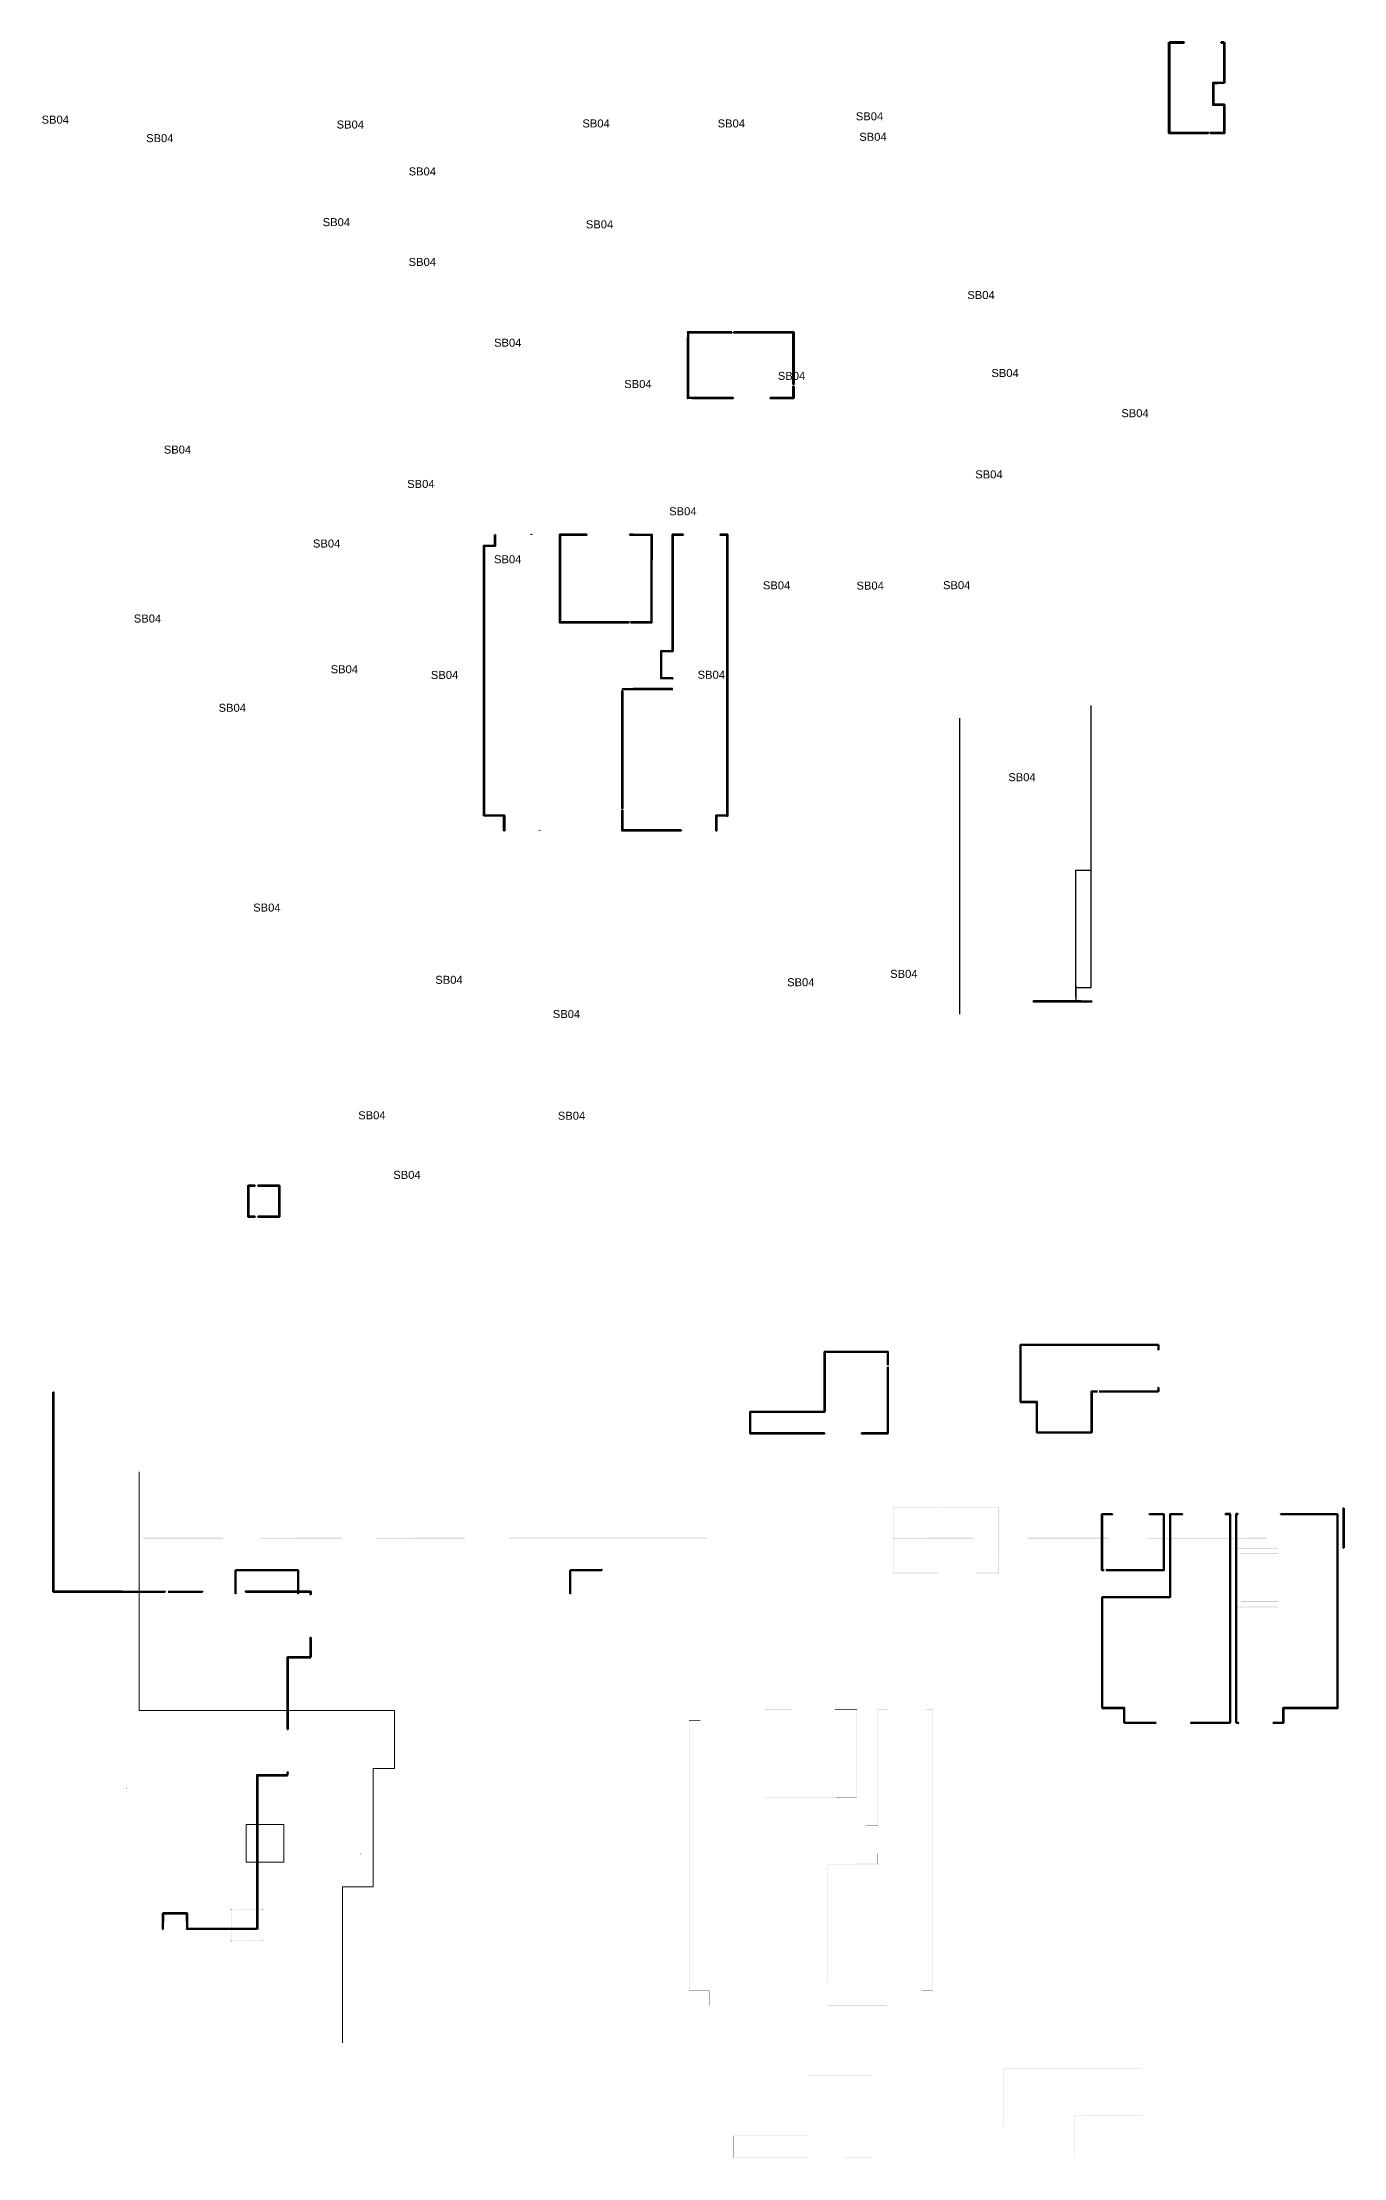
# Model space of a CAD drawing. Header units: millimetres. Extents: x -3817 to 677485, y -22715 to 103890.
# Drawn here: x 49051 to 82102, y 43423 to 97143 of the extents above; entities that cross this region are included whole.
import ezdxf

# ---------------------------------------------------------------- set-up
doc = ezdxf.new("R2010")
doc.units = ezdxf.units.MM
doc.layers.add('PDF _Геометрия', color=7, linetype='Continuous', true_color=0x1d1d1d)
doc.layers.add('PDF _Сплошная заливка', color=7, linetype='Continuous', true_color=0xffffff)
doc.layers.add('PDF _Текст', color=7, linetype='Continuous')
doc.styles.add('PDF GOST-Common', font='arial.ttf')

msp = doc.modelspace()

# ---------------------------------------------------------------- hatches: boundary and pattern name
at = {"layer": 'PDF _Сплошная заливка', "true_color": 0xa9f3f5, "transparency": 33554559}
h = msp.add_hatch(color=131, dxfattribs=at)
h.paths.add_polyline_path([(49329, 57796), (49338, 57796), (49338, 61275), (49329, 61275), (49329, 57805)], flags=0)
h.paths.add_polyline_path([(49329, 62275), (49338, 62275), (49338, 62855), (49329, 62855), (49329, 62408)], flags=0)
at = {"layer": 'PDF _Сплошная заливка', "true_color": 0x3f92ba, "transparency": 33554559}
h = msp.add_hatch(color=135, dxfattribs=at)
h.paths.add_polyline_path([(73333, 59935), (73344, 59935), (73344, 59946), (71823, 59946), (71816, 59935), (72240, 59935)], flags=0)
h.paths.add_polyline_path([(71610, 59935), (71770, 59935), (71776, 59946), (70654, 59946), (70654, 59935), (70755, 59935)], flags=0)
for points in [[(70654, 58266), (70665, 58266), (70665, 59946), (70654, 59946), (70654, 58685)], [(68084, 54795), (68084, 54806), (67404, 54806), (67404, 54795), (67787, 54795)], [(69744, 54795), (69744, 54806), (69184, 54806), (69184, 54795), (69733, 54795)], [(69733, 52571), (69744, 52571), (69744, 54806), (69733, 54806), (69733, 54163)], [(70264, 51856), (70275, 51856), (70275, 54806), (70264, 54806), (70264, 51876)], [(71653, 47661), (71664, 47661), (71664, 54806), (71653, 54806), (71653, 48511)], [(65765, 54515), (65765, 54526), (65474, 54526), (65474, 54515), (65754, 54515)], [(65485, 47672), (65485, 54526), (65474, 54526), (65474, 47672), (65476, 47672)], [(70264, 51845), (70275, 51845), (70275, 51856), (69965, 51855), (69965, 51845), (70244, 51845)], [(70270, 50875), (70277, 50875), (70277, 51157), (70270, 51157), (70270, 50886)], [(70270, 50875), (70270, 50886), (68984, 50884), (69001, 50875), (69271, 50875)], [(65995, 47661), (65995, 47672), (65474, 47672), (65474, 47662), (65990, 47661)], [(65984, 47286), (65995, 47286), (65995, 47661), (65984, 47661), (65984, 47381)], [(70484, 47286), (70484, 47297), (68984, 47297), (68984, 47286), (69271, 47286)], [(71652, 47661), (71664, 47661), (71664, 47672), (71384, 47672), (71384, 47662), (71652, 47662)]]:
    msp.add_hatch(color=135, dxfattribs=at).paths.add_polyline_path(points)
h = msp.add_hatch(color=135, dxfattribs=at)
h.paths.add_polyline_path([(73333, 58266), (73344, 58266), (73344, 58567), (73333, 58574), (73333, 58556)], flags=0)
h.paths.add_polyline_path([(73344, 58613), (73344, 59946), (73333, 59946), (73333, 58620)], flags=0)
at = {"layer": 'PDF _Сплошная заливка', "transparency": 33554559}
for points in [[(53652, 59145), (53652, 59149), (53634, 59149), (53634, 59165), (51609, 59165), (51609, 59145), (53644, 59145)], [(56652, 59145), (56652, 59148), (56642, 59148), (56642, 59165), (54592, 59163), (54592, 59155), (54600, 59155), (54600, 59145), (56644, 59145)], [(59798, 59145), (59797, 59149), (59779, 59149), (59779, 59165), (57546, 59163), (57546, 59149), (57527, 59149), (57527, 59145), (59797, 59145)], [(65944, 59150), (65944, 59162), (65944, 59163), (65944, 59170), (60901, 59170), (60900, 59152), (60882, 59152), (60882, 59150), (65712, 59150)], [(72702, 59145), (72702, 59149), (72684, 59149), (72684, 59165), (70650, 59163), (70650, 59145), (72694, 59145)], [(76142, 59145), (76142, 59158), (76134, 59158), (76134, 59165), (74096, 59165), (74096, 59149), (74077, 59149), (74077, 59145), (76134, 59145)], [(80391, 58886), (80432, 58886), (80432, 58906), (79379, 58906), (79379, 58886), (79649, 58886)], [(80432, 58750), (80432, 58770), (79497, 58770), (79497, 58750), (80391, 58750)], [(80432, 57536), (80432, 57556), (79497, 57556), (79497, 57536), (79649, 57536)], [(80434, 57400), (80434, 57420), (79369, 57420), (79369, 57400), (79649, 57400)], [(51193, 52785), (51192, 52805), (51173, 52803), (51173, 52785), (51192, 52785)], [(57124, 51122), (57144, 51123), (57142, 51142), (57124, 51142), (57124, 51123)], [(53837, 49711), (53857, 49713), (53855, 49731), (53837, 49731), (53837, 49713)], [(53847, 48937), (53855, 48937), (53854, 49713), (53847, 49713), (53847, 48957)], [(54635, 49711), (54648, 49713), (54648, 49731), (54628, 49731), (54628, 49713), (54635, 49713)], [(53855, 48919), (53856, 48919), (53855, 48939), (53837, 48937), (53837, 48919)], [(54649, 48923), (54649, 48943), (54635, 48943), (54635, 48937), (54630, 48937), (54630, 48923), (54635, 48923)], [(73712, 45675), (76964, 45675), (76964, 45683), (73452, 45683), (73452, 45675), (73473, 45675)], [(73452, 44231), (73460, 44231), (73460, 45675), (73452, 45675), (73452, 44972)], [(70102, 45495), (70102, 45503), (68482, 45503), (68482, 45495), (70001, 45495)], [(75264, 43451), (75272, 43451), (75272, 44491), (75264, 44491), (75264, 43841)], [(67774, 43975), (68490, 43975), (68490, 43983), (66592, 43983), (66592, 43975), (66613, 43975)], [(66592, 43423), (66600, 43423), (66600, 43975), (66592, 43975), (66592, 43841)]]:
    msp.add_hatch(color=1, dxfattribs=at).paths.add_polyline_path(points)
h = msp.add_hatch(color=1, dxfattribs=at)
h.paths.add_polyline_path([(80129, 59145), (80129, 59145), (80129, 59164), (77090, 59163), (77090, 59145), (79649, 59145)], flags=0)
h.paths.add_polyline_path([(80149, 59164), (80149, 59165), (80142, 59164)], flags=0)
at = {"layer": 'PDF _Сплошная заливка', "true_color": 0x3f92ba, "transparency": 33554559}
h = msp.add_hatch(color=135, dxfattribs=at)
h.paths.add_polyline_path([(72754, 58266), (73344, 58266), (73344, 58277), (72754, 58277)], flags=0)
h.paths.add_polyline_path([(71804, 58266), (71804, 58277), (70654, 58277), (70654, 58266), (70755, 58266)], flags=0)
at = {"layer": 'PDF _Сплошная заливка', "true_color": 0xa9f3f5, "transparency": 33554559}
h = msp.add_hatch(color=131, dxfattribs=at)
h.paths.add_polyline_path([(49338, 57796), (52167, 57796), (52167, 57805), (49338, 57804)], flags=0)
h.paths.add_polyline_path([(53118, 57796), (53118, 57805), (52244, 57804), (52244, 57796)], flags=0)
h.paths.add_polyline_path([(55859, 57796), (55859, 57805), (54218, 57804), (54218, 57796), (55530, 57796)], flags=0)
h = msp.add_hatch(color=131, dxfattribs=at)
h.paths.add_polyline_path([(55868, 56134), (55868, 56625), (55859, 56625), (55859, 56134)], flags=0)
h.paths.add_polyline_path([(55859, 57725), (55868, 57725), (55868, 57805), (55859, 57805), (55859, 57796)], flags=0)
for points in [[(55868, 56125), (55868, 56134), (55279, 56134), (55279, 56125), (55530, 56125)], [(55279, 53129), (55279, 53138), (54505, 53138), (54505, 53129), (54534, 53129)], [(54513, 49226), (54514, 49226), (54514, 53129), (54505, 53129), (54505, 49226)], [(52118, 49412), (52118, 49625), (52109, 49625), (52109, 49412), (52117, 49412)], [(52726, 49626), (52726, 49635), (52110, 49635), (52110, 49626), (52562, 49626)], [(52719, 49412), (52727, 49412), (52727, 49625), (52718, 49625), (52718, 49412)], [(52719, 49226), (54505, 49226), (54505, 49235), (52719, 49235), (52718, 49226)]]:
    msp.add_hatch(color=131, dxfattribs=at).paths.add_polyline_path(points)
h = msp.add_hatch(color=131, dxfattribs=at)
h.paths.add_polyline_path([(55288, 53129), (55288, 53129), (55288, 53209), (55279, 53209), (55279, 53129), (55286, 53129)], flags=0)
h.paths.add_polyline_path([(55288, 54309), (55288, 56125), (55279, 56125), (55279, 54309)], flags=0)
at = {"layer": 'PDF _Сплошная заливка', "true_color": 0x3f92ba, "transparency": 33554559}
h = msp.add_hatch(color=135, dxfattribs=at)
h.paths.add_polyline_path([(71664, 54795), (71664, 54806), (71484, 54806), (71484, 54795), (71653, 54795)], flags=0)
h.paths.add_polyline_path([(70534, 54795), (70534, 54806), (70264, 54806), (70264, 54795), (70275, 54795)], flags=0)
h = msp.add_hatch(color=135, dxfattribs=at)
h.paths.add_polyline_path([(69743, 52571), (69744, 52582), (69734, 52582), (69734, 52571)], flags=0)
h.paths.add_polyline_path([(69134, 52571), (69134, 52582), (67404, 52582), (67404, 52571), (67787, 52571)], flags=0)
h = msp.add_hatch(color=135, dxfattribs=at)
h.paths.add_polyline_path([(69469, 52571), (69733, 52571), (69733, 52582), (69208, 52582), (69202, 52571)], flags=0)
h.paths.add_polyline_path([(69156, 52571), (69162, 52582), (69134, 52582), (69134, 52571), (69144, 52571)], flags=0)
h = msp.add_hatch(color=135, dxfattribs=at)
h.paths.add_polyline_path([(68984, 47876), (68995, 47876), (68995, 50832), (68984, 50838), (68984, 47946)], flags=0)
h.paths.add_polyline_path([(68995, 50878), (68995, 50886), (68984, 50884), (68988, 50882)], flags=0)
at = {"layer": 'PDF _Сплошная заливка', "transparency": 33554559}
h = msp.add_hatch(color=1, dxfattribs=at)
h.paths.add_polyline_path([(54615, 49713), (54643, 49713), (54643, 49721), (54098, 49721), (54098, 49713), (54104, 49713)], flags=0)
h.paths.add_polyline_path([(53847, 49713), (54021, 49713), (54021, 49721), (53847, 49721)], flags=0)
h = msp.add_hatch(color=1, dxfattribs=at)
h.paths.add_polyline_path([(54635, 48929), (54635, 48937), (54098, 48937), (54098, 48929)], flags=0)
h.paths.add_polyline_path([(53875, 48929), (54021, 48929), (54021, 48937), (53847, 48937), (53847, 48929), (53855, 48929)], flags=0)
h = msp.add_hatch(color=1, dxfattribs=at)
h.paths.add_polyline_path([(75402, 44483), (75413, 44483), (75418, 44491), (75272, 44491), (75272, 44483)], flags=0)
h.paths.add_polyline_path([(76972, 44483), (76972, 44491), (75464, 44490), (75460, 44483), (76951, 44483)], flags=0)
h = msp.add_hatch(color=1, dxfattribs=at)
h.paths.add_polyline_path([(70102, 43423), (70102, 43431), (69431, 43431), (69431, 43423)], flags=0)
h.paths.add_polyline_path([(66600, 43423), (68481, 43423), (68481, 43431), (66592, 43431), (66592, 43423)], flags=0)

# ---------------------------------------------------------------- linework, layer by layer
at = {"layer": 'PDF _Геометрия', "color": 135, "lineweight": 60, "true_color": 0x3f92ba}
for points in [[(77675, 94844), (78661, 94844), (77675, 94844), (77675, 97132), (77675, 94833), (77664, 94833), (77664, 97143)], [(77675, 97143), (78044, 97143), (78044, 97132), (78044, 97143)], [(77675, 97132), (78044, 97132), (77675, 97132)], [(78994, 97143), (78994, 97132), (78994, 97143), (79063, 97143)], [(79063, 97132), (78994, 97132), (79063, 97132)], [(79063, 96114), (79063, 97132), (79063, 96114)], [(79074, 96103), (79074, 96114), (79074, 97143)], [(78905, 96103), (78794, 96103), (78794, 95563), (79063, 95563), (79074, 95563), (79074, 94833), (79063, 94833), (79063, 95552), (79063, 94844), (78707, 94844), (79074, 94844), (79074, 94833), (78713, 94833)], [(78795, 95552), (79063, 95552), (78783, 95552), (78783, 95563), (78783, 96114), (78794, 96114), (79063, 96114)], [(78783, 96104), (78783, 95563)], [(78905, 96114), (78794, 96114)], [(78667, 94833), (77675, 94833)], [(65455, 88103), (65455, 89783), (65444, 89783), (66566, 89783)], [(65444, 89652), (65444, 88103), (65444, 88114), (66594, 88114), (65455, 88114), (65455, 89772), (66560, 89772), (65444, 89772)], [(66613, 89783), (68134, 89783), (68134, 89772), (66606, 89772), (68123, 89772), (68123, 88457), (68123, 89783), (68134, 89783), (68134, 88450)], [(66594, 88103), (66594, 88114), (66594, 88103), (65545, 88103)], [(68134, 88404), (68134, 88103), (68123, 88103), (68123, 88410), (68123, 88114), (67544, 88114), (68134, 88114), (68134, 88103), (67544, 88103), (67544, 88114), (67544, 88103)], [(60555, 84363), (60555, 84352), (60264, 84352), (60264, 84363), (60264, 77509), (60785, 77509), (60785, 77498), (60785, 77123), (60788, 77123)], [(60275, 84363), (60275, 77509), (60275, 84352), (60545, 84352)], [(60544, 84363), (60544, 84632)], [(60544, 84632), (60555, 84632), (60544, 84632)], [(60555, 84632), (60555, 84363), (60555, 84632)], [(61474, 84632), (61474, 84643), (61474, 84632)], [(62194, 82409), (62194, 82419), (63924, 82419), (63952, 82419), (62205, 82419), (62205, 84632), (62874, 84632), (62874, 84643)], [(64523, 82419), (64523, 84632), (63974, 84632), (64534, 84632), (64534, 84643), (64534, 84000)], [(63974, 84643), (63974, 84632), (63974, 84643), (64061, 84643)], [(64523, 84643), (64523, 82408), (63992, 82408)], [(65054, 81693), (65054, 84643), (65324, 84643), (65324, 84632), (65324, 84643)], [(66274, 84643), (66274, 84632), (66274, 84643), (66454, 84643), (66454, 84632), (66274, 84632), (66443, 84632), (66443, 77509), (66174, 77509)], [(63946, 82408), (63924, 82408), (62194, 82408)], [(64523, 82408), (64534, 82408)], [(64533, 82408), (64524, 82408), (64524, 82419), (64534, 82419)], [(65065, 81693), (65065, 81682), (64755, 81682)], [(64765, 81692), (64765, 80984)], [(64765, 81682), (65050, 81682)], [(65057, 80994), (64765, 80994), (64765, 81682)], [(63774, 77691), (63774, 77713), (63774, 80675)], [(63785, 80723), (63785, 80715)], [(63785, 80609), (63785, 80669), (63785, 80543), (63785, 80669), (63785, 77713), (63785, 77685), (63785, 80025)], [(65067, 80712), (65060, 80712), (63790, 80712), (65057, 80712)], [(64061, 80723), (65060, 80723)], [(64755, 80994), (65060, 80994), (65060, 80983), (65060, 80994), (65067, 80994)], [(63785, 80041), (63785, 80543)], [(60264, 77509), (60264, 77499)], [(60775, 77509), (60350, 77509)], [(60785, 77133), (60785, 77123), (60774, 77123), (60774, 77498)], [(60788, 77134), (60785, 77134), (60785, 77498)], [(65065, 77134), (65274, 77134), (63774, 77134), (63774, 77645)], [(66162, 77134), (66174, 77134), (66174, 77498)], [(66163, 77500), (66163, 77134), (66163, 77509), (66174, 77509), (66454, 77509), (66454, 77498), (66442, 77498)], [(61674, 77133), (61674, 77123)], [(65274, 77134), (65274, 77123), (63774, 77123), (63774, 77134)], [(65049, 77134), (63785, 77134)], [(66174, 77133), (66162, 77133), (66174, 77133), (66174, 77123), (66154, 77123)], [(66163, 77134), (66174, 77134)]]:
    msp.add_lwpolyline(points, dxfattribs=at)
for points in [[(62194, 84643), (62205, 84643), (62205, 82408), (62194, 82408)], [(62194, 84632), (62194, 84643), (62874, 84643), (62874, 84632)], [(65054, 84643), (65065, 84643), (65065, 81693), (65065, 84632), (65324, 84632), (65054, 84632)], [(66454, 77498), (66443, 77498), (66443, 84643), (66454, 84643)], [(63924, 82419), (63924, 82408)], [(64523, 82419), (63998, 82419)], [(63785, 77713), (63774, 77713)], [(63785, 77134), (63785, 77639)]]:
    msp.add_lwpolyline(points, close=True, dxfattribs=at)
at = {"layer": 'PDF _Геометрия', "color": 5, "lineweight": 30}
for points in [[(75303, 73137), (75691, 73137), (75691, 73217), (75691, 80297)], [(72343, 79977), (72343, 72463)], [(75303, 72898), (75303, 76123), (75691, 76123)], [(75303, 73183), (75303, 72791)]]:
    msp.add_lwpolyline(points, dxfattribs=at)
at = {"layer": 'PDF _Геометрия', "color": 5, "lineweight": 53}
for points in [[(75438, 72789), (74223, 72789), (74223, 72788), (75438, 72788)], [(75438, 72787), (75703, 72787), (75703, 72788), (75478, 72788)]]:
    msp.add_lwpolyline(points, dxfattribs=at)
at = {"layer": 'PDF _Геометрия', "color": 1, "lineweight": 53}
for points in [[(54288, 67318), (54452, 67318), (54278, 67318), (54278, 67326), (54278, 68102), (54278, 68110), (54452, 68110), (54288, 68110)], [(54278, 68100), (54278, 67328)], [(54452, 68102), (54286, 68102), (54286, 67326), (54452, 67326)], [(55060, 68110), (54529, 68110), (55074, 68110), (55074, 68102), (55074, 67318), (55066, 67318), (54529, 67318), (55061, 67318)], [(54529, 67326), (55066, 67326), (55066, 68102), (54529, 68102)], [(55074, 67332), (55074, 68100)], [(75703, 62872), (75703, 61840), (74311, 61840), (74311, 62612), (74311, 62620), (73891, 62620), (73891, 64064), (77395, 64064), (77395, 63934), (77403, 63934)], [(67023, 61820), (68912, 61820), (68912, 61812), (67031, 61812), (67031, 62364), (68921, 62364), (68921, 62372), (68921, 63892)], [(68893, 62372), (68913, 62372), (68913, 63884), (70533, 63884)], [(70525, 63892), (70525, 63550)], [(70525, 63504), (70525, 61812)], [(75849, 62880), (75703, 62880), (75695, 62880), (75695, 61840), (75703, 61840)], [(77403, 62984), (77395, 62984), (77395, 62880), (75896, 62880)], [(73883, 62612), (74303, 62612)], [(70533, 61820), (69862, 61820), (69862, 61812), (70533, 61812)], [(75963, 59772), (75963, 58341), (75971, 58341), (75971, 59772)], [(75963, 59764), (76223, 59764), (76223, 59772)], [(78001, 59772), (78001, 59764), (77692, 59764), (77692, 57663), (77692, 57655), (75971, 57655), (75971, 54850), (76523, 54850), (76531, 54850), (76531, 54470), (77323, 54470), (77323, 54462), (77323, 54470), (77342, 54470)], [(77173, 59772), (77173, 59764), (77536, 59764), (77536, 58341), (76066, 58341)], [(79224, 59772), (79101, 59772), (79101, 59764), (79216, 59764), (79216, 54470), (78223, 54470), (78223, 54462), (78223, 54470), (78208, 54470)], [(79442, 54470), (79424, 54470), (79424, 54462), (79424, 54470), (79372, 54470), (79372, 59764), (79408, 59764), (79408, 59772), (79364, 59772)], [(80508, 59772), (80508, 59764), (81945, 59764), (81945, 54850), (80573, 54850), (80565, 54850), (80565, 54462)], [(82094, 58913), (82102, 58913), (82094, 58913), (82094, 59913), (82102, 59913), (82102, 58913), (82102, 59068)], [(82102, 59368), (82102, 59904)], [(53961, 58344), (53961, 57742), (53954, 57742)], [(53961, 58344), (55545, 58344), (53961, 58344)], [(55552, 57742), (55545, 57742), (55545, 58344), (55545, 57751)], [(62461, 58344), (62461, 57742), (62454, 57742)], [(62461, 58344), (63257, 58344), (62461, 58344)], [(76019, 58341), (75963, 58341)], [(77684, 57683), (77684, 57663)], [(75963, 54842), (76523, 54842), (76523, 54470)], [(81953, 54848), (81953, 54842), (81945, 54842), (80573, 54842), (80573, 54470), (80324, 54470), (80324, 54462), (80324, 54470), (80304, 54470)]]:
    msp.add_lwpolyline(points, dxfattribs=at)
at = {"layer": 'PDF _Геометрия', "color": 1, "lineweight": 9}
for points in [[(77403, 63934), (77403, 64052), (77403, 64072), (77395, 64072), (73904, 64072), (73883, 64072), (73883, 64064), (73883, 62620), (73883, 62612)], [(70533, 63884), (70533, 63892), (70525, 63892), (68913, 63892), (68913, 63884), (68913, 63892), (68921, 63892)], [(70533, 63545), (70533, 63892), (70525, 63892)], [(70525, 61812), (70533, 61812), (70533, 63499)], [(75703, 62872), (75845, 62872)], [(75891, 62872), (77382, 62872), (77403, 62872), (77403, 62880), (77403, 62984)], [(68893, 62372), (67044, 62372), (67023, 62372), (67023, 62364), (67023, 61812), (67031, 61812), (67023, 61812), (67023, 61820)], [(74303, 62612), (74303, 61853), (74303, 61832), (74311, 61832), (75703, 61832), (75703, 61840)], [(70533, 61812), (70533, 61820)], [(75971, 59772), (75963, 59772)], [(76223, 59772), (75971, 59772), (75963, 59772), (75963, 59764)], [(76061, 58333), (77536, 58333), (77544, 58333), (77544, 59752), (77544, 59772), (77536, 59772), (77173, 59772)], [(78001, 59772), (77705, 59772), (77684, 59772), (77684, 59764), (77684, 57683)], [(78223, 54462), (79203, 54462), (79216, 54462), (79224, 54462), (79224, 54498), (79224, 59764), (79224, 59772)], [(79364, 59772), (79364, 59764), (79364, 54498), (79364, 54462), (79372, 54462), (79385, 54462), (79424, 54462)], [(81953, 54848), (81953, 59764), (81953, 59772), (81932, 59772), (80508, 59772)], [(75963, 58341), (75963, 58333), (76015, 58333)], [(77684, 57663), (75971, 57663), (75963, 57663), (75963, 55040), (75963, 54850), (75963, 54842)], [(76523, 54470), (76523, 54462), (77323, 54462)], [(80324, 54462), (80573, 54462), (80573, 54470), (80573, 54462), (80565, 54462)]]:
    msp.add_lwpolyline(points, dxfattribs=at)
at = {"layer": 'PDF _Геометрия', "color": 131, "lineweight": 60, "true_color": 0xa9f3f5}
for points in [[(49339, 57796), (52167, 57796), (49338, 57796), (49329, 57796), (49329, 61275), (49329, 62275), (49329, 62855), (49338, 62855), (49329, 62855), (49329, 57807)], [(49338, 62855), (49338, 62275), (49338, 61275), (49338, 57805), (51077, 57805)], [(52244, 57796), (53118, 57796), (52244, 57796)], [(54218, 57805), (54218, 57804), (54218, 57796), (54218, 57805), (55859, 57805), (55868, 57805), (55868, 57725), (55859, 57725), (55859, 57796)], [(55859, 57796), (54218, 57796), (55859, 57796)], [(55859, 57725), (55868, 57725)], [(55859, 56134), (55859, 56625), (55859, 56134)], [(55868, 56625), (55859, 56625), (55868, 56625), (55868, 56134)], [(55279, 56124), (55279, 54309), (55279, 56125), (55279, 56134), (55859, 56134), (55290, 56134)], [(55868, 56125), (55288, 56125), (55288, 54309), (55279, 54309), (55288, 54309)], [(54514, 53138), (55279, 53138), (55279, 53209), (55288, 53209), (55279, 53209)], [(54505, 49439), (54505, 49235), (54505, 53129), (54505, 53138), (55279, 53138)], [(54505, 53125), (54505, 51374)], [(55279, 53129), (54514, 53129), (54514, 49226)], [(54505, 50529), (54505, 50284)], [(52117, 49226), (52109, 49226), (52109, 49412), (52118, 49412)], [(52718, 49412), (52727, 49412), (52727, 49235)], [(52722, 49226), (52718, 49226), (52722, 49226)], [(54505, 49235), (52727, 49235), (54505, 49235)]]:
    msp.add_lwpolyline(points, dxfattribs=at)
for points in [[(49329, 62275), (49338, 62275)], [(49329, 61275), (49338, 61275)], [(53118, 57805), (53118, 57796), (53118, 57804)]]:
    msp.add_lwpolyline(points, close=True, dxfattribs=at)
at = {"layer": 'PDF _Геометрия', "color": 96, "lineweight": 13, "true_color": 0x008000}
msp.add_lwpolyline([(51514, 60842), (51514, 54782), (57994, 54782), (57994, 53302), (57454, 53302), (57454, 50302), (56674, 50302), (56674, 46342)], dxfattribs=at)
at = {"layer": 'PDF _Геометрия', "color": 1, "lineweight": 53}
msp.add_lwpolyline([(63257, 58344), (63257, 58352)], close=True, dxfattribs=at)
at = {"layer": 'PDF _Геометрия', "color": 96, "lineweight": 13, "true_color": 0x008000}
msp.add_lwpolyline([(55188, 50930), (54228, 50930), (54228, 51886), (55188, 51886)], close=True, dxfattribs=at)
at = {"layer": 'PDF _Геометрия', "color": 131, "lineweight": 70, "true_color": 0xa9f3f5}
for points in [[(52109, 49625), (52109, 49412)], [(52118, 49625), (52118, 49412)], [(52718, 49625), (52718, 49412)], [(52727, 49625), (52727, 49412)]]:
    msp.add_lwpolyline(points, dxfattribs=at)
at = {"layer": 'PDF _Геометрия', "color": 131, "lineweight": 9, "true_color": 0xa9f3f5}
for points in [[(52118, 49625), (52109, 49625)], [(52718, 49625), (52727, 49625)]]:
    msp.add_lwpolyline(points, dxfattribs=at)
at = {"layer": 'PDF _Геометрия', "color": 131, "lineweight": 70, "true_color": 0xa9f3f5}
msp.add_lwpolyline([(52110, 49635), (52726, 49635), (52726, 49626), (52110, 49626)], close=True, dxfattribs=at)
at = {"layer": 'PDF _Сплошная заливка', "color": 5, "lineweight": 35, "transparency": 33554559}
for points in [[(75438, 72788), (75438, 72789), (74223, 72788)], [(75703, 72787), (75703, 72788), (75628, 72787)]]:
    msp.add_solid(points, dxfattribs=at)

# ---------------------------------------------------------------- texts
at = {"layer": 'PDF _Текст', "color": 1, "char_height": 203.2, "attachment_point": 4, "style": 'PDF GOST-Common'}
for insert in [(49033, 95177), (56525, 95053), (62768, 95081), (66202, 95081), (69712, 95262), (51688, 94707), (69799, 94741), (58355, 93862), (56172, 92574), (62855, 92519), (58354, 91563), (72544, 90724), (60524, 89513), (67732, 88671), (73155, 88743), (63830, 88464), (76455, 87722), (52136, 86798), (58318, 85926), (72745, 86169), (64972, 85232), (55924, 84413), (60524, 84013), (67352, 83351), (69729, 83344), (71926, 83355), (51375, 82508), (56374, 81220), (58920, 81075), (65694, 81080), (53528, 80241), (73584, 78479), (54407, 75168), (59032, 73333), (67967, 73273), (70585, 73485), (62016, 72465), (57074, 69893), (62144, 69881), (57964, 68380)]:
    msp.add_mtext('SB04', dxfattribs=dict(at, insert=insert))

doc.saveas('drawing.dxf')
